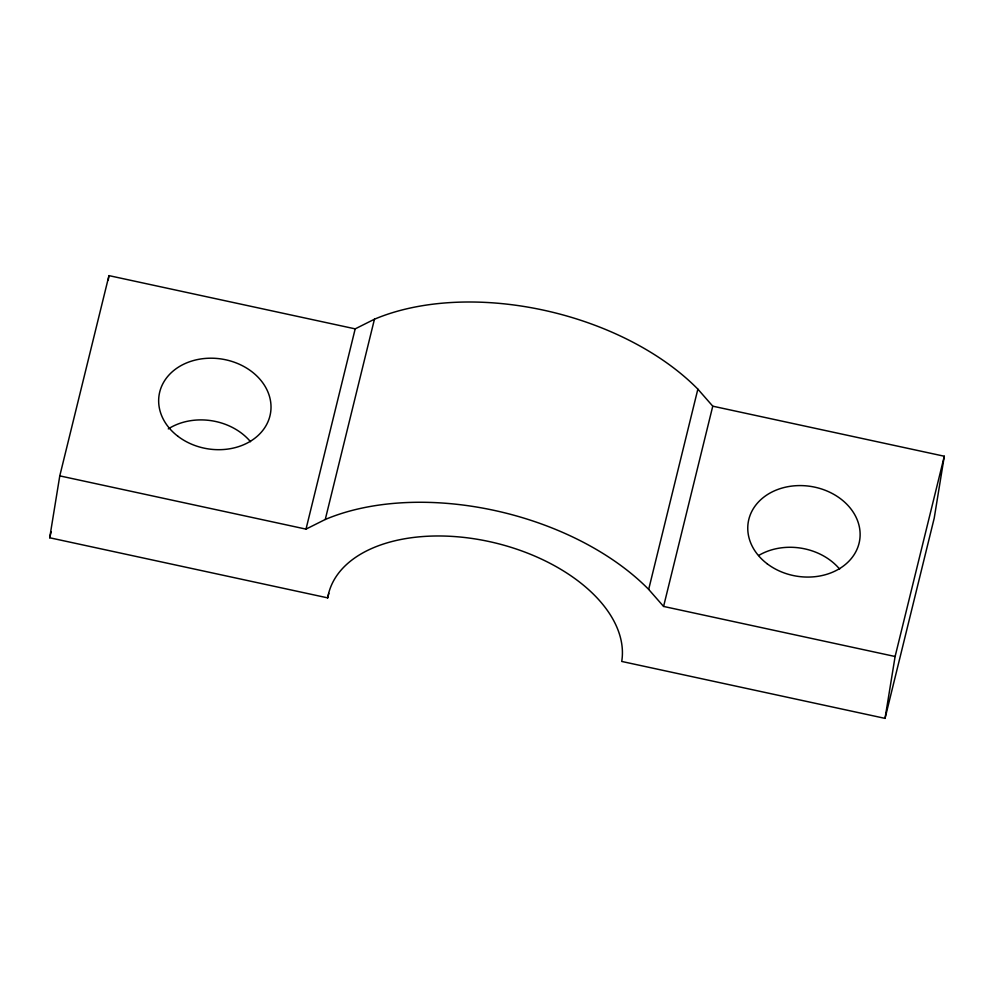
<?xml version="1.0" encoding="UTF-8"?>
<svg xmlns="http://www.w3.org/2000/svg" width="994" height="994" viewBox="0 0 994 994"><rect width="100%" height="100%" fill="white"/><g stroke="black" fill="none" stroke-linecap="round" stroke-linejoin="round"><path stroke-width="1.49" d="M49.7 537.766L59.777 475.877L108.967 275.624L355.193 328.865L374.452 319.211A219.749 130.09 13.8 0 1 697.863 389.139L712.76 406.173L944.3 456.234L934.223 518.122L885.033 718.376L621.722 661.445A150.516 89.1 13.8 0 0 489.06 541.531A150.516 89.1 13.8 0 0 327.709 597.879L49.7 537.766L51.179 531.74M108.222 280.146L108.967 275.624M885.033 718.376L895.109 656.5L944.3 456.234M59.777 475.877L306.003 529.119L355.193 328.865M306.003 529.119L325.262 519.477L374.452 319.211M327.709 597.879L328.828 593.356M895.109 656.5L663.582 606.439L648.672 589.405L697.863 389.139M663.582 606.439L712.76 406.173M325.262 519.477A219.749 130.09 13.8 0 1 648.672 589.405M758.646 555.497A56.447 45.438 9.2 0 1 839.632 569.09M168.284 428.899A56.447 45.438 9.2 0 1 250.525 441.709M177.876 436.254A56.447 45.438 9.2 0 0 269.958 415.877A56.447 45.438 9.2 0 0 196.663 359.741A56.447 45.438 9.2 0 0 177.876 436.254M766.983 563.635A56.447 45.438 9.2 0 0 859.064 543.258A56.447 45.438 9.2 0 0 785.769 487.122A56.447 45.438 9.2 0 0 766.983 563.635"/></g></svg>
